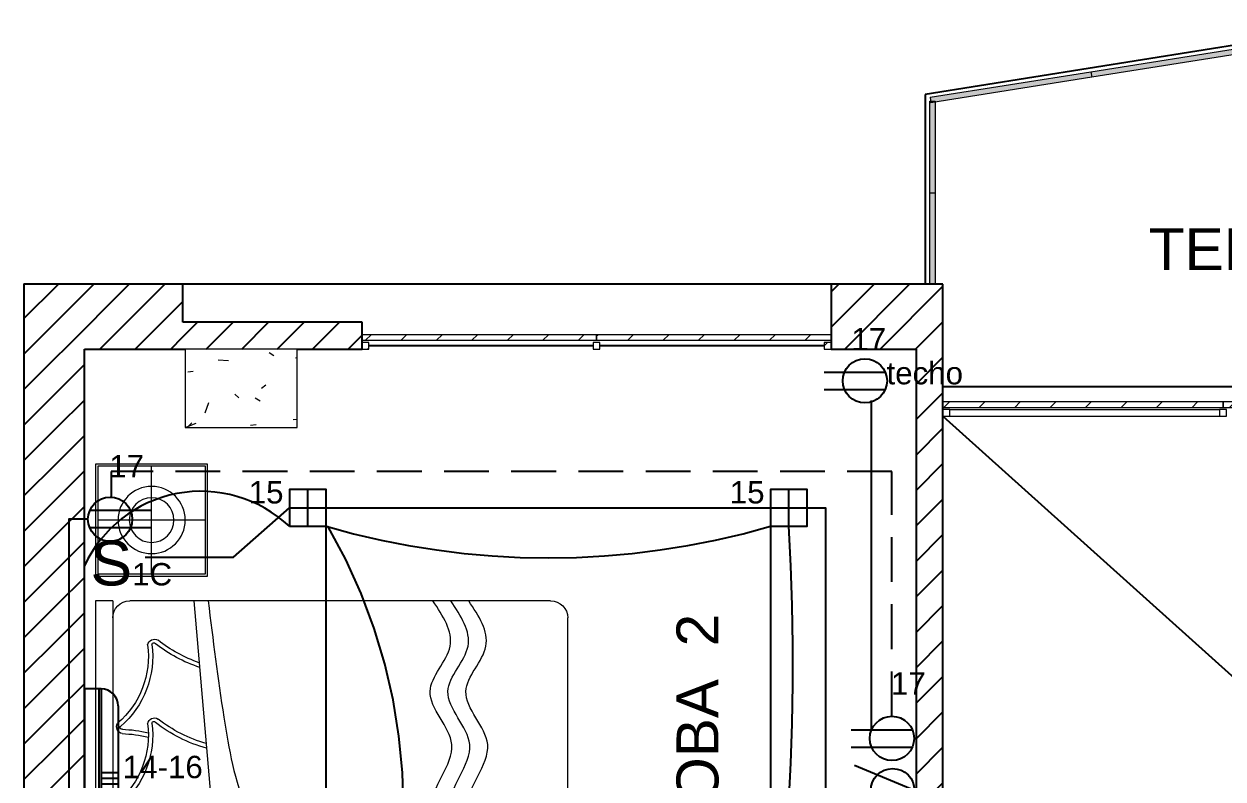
# Model space of a CAD drawing. Header units: inches. Extents: x 131 to 82119, y 71 to 16923.
# Drawn here: x 374.9 to 380.26, y 130.66 to 134.03 of the extents above; entities that cross this region are included whole.
import ezdxf
from ezdxf.enums import TextEntityAlignment as Align

# ---------------------------------------------------------------- set-up
doc = ezdxf.new("R2010")
doc.units = ezdxf.units.IN
doc.header["$MEASUREMENT"] = 0
doc.linetypes.add('HIDDEN', pattern=[9.525, 6.35, -3.175])
doc.linetypes.add('PISO', pattern=[0.3, 0.2, -0.1])
for name, color, linetype, lineweight in [('A-GLAZ-CURT-MCUT', 52, 'Continuous', 18), ('A-GLAZ-CURT-OTLN', 52, 'Continuous', 18), ('A-GLAZ-CWMG-MCUT', 51, 'Continuous', 18), ('A-GLAZ-CWMG-OTLN', 51, 'Continuous', 18), ('DUCTO-PARED O TECHO', 7, 'Continuous', 25), ('DUCTO-PISO', 7, 'PISO', 25), ('I-FURN-____-OTLN', 30, 'Continuous', 18), ('RED-TELEVISION', 84, 'TELEVISION', 25), ('RED-TELEVISIÓN', 84, 'TELEVISION', 25), ('S-COLS-____-MCUT', 52, 'Continuous', 18), ('S-COLS-____-OTLN', 52, 'Continuous', 18), ('SIMBOLOGIA', 150, 'Continuous', 25), ('SIMBOLOGÍA', 150, 'Continuous', 25)]:
    doc.layers.add(name, color=color, linetype=linetype, lineweight=lineweight)
for name, color, linetype in [('Arquitectonico', 253, 'Continuous'), ('INTERRUPTORES', 6, 'Continuous'), ('LAMPARAS', 20, 'Continuous'), ('Retorno', 5, 'HIDDEN')]:
    doc.layers.add(name, color=color, linetype=linetype)
doc.styles.add('Arial_2', font='arial.ttf', dxfattribs={"height": 0.089295})
doc.styles.get("Standard").update_dxf_attribs({"font": 'arial.ttf'})
doc.linetypes.add('TELEVISION', pattern='A,0.32,-0.13,["TV",Standard,S=0.065,R=0,X=-0.065,Y=-0.0325],-0.13', length=0.58)
pattern_1 = [(45, (392.16384, 133.34242), (-0.07919596, 0.07919596), [])]

# ---------------------------------------------------------------- blocks, each defined once
blk = doc.blocks.new('M_Concrete-Rectangular-Column - Columna Concreto 0_35 x 0_50-V1-ARQ-P2')
at = {"layer": 'S-COLS-____-OTLN'}
h = blk.add_hatch(dxfattribs=at)
h.set_pattern_fill('FP_6', style=0, pattern_type=2)
h.set_pattern_definition([(320, (0.941, -16.291), (-0.047308, -0.546432), [0.057, -0.629]), (265, (0.941, -16.291), (0.57337, 0.105429), [0.046, -0.503]), (10.451, (0.937, -16.337), (0.525708, -0.440955), [0.049, -0.534]), (316.184, (1.094, -16.291), (-0.12606, -0.813123), [0.086, -0.943]), (6.636, (1.083, -16.359), (0.74225, -0.711995), [0.073, -0.801]), (261.184, (1.094, -16.291), (0.742616, -0.71223), [0.069, -0.754]), (291, (1.055, -16.368), (-0.306292, -0.454985), [0.057, -0.629]), (236, (1.055, -16.368), (0.552594, -0.185766), [0.046, -0.503]), (341.451, (1.03, -16.406), (0.246016, -0.640536), [0.049, -0.534]), (307.5, (0.941, -16.291), (0.2541166, -0.009206), [0.025, -0.472, 0.025, -0.485, -0.505]), (307.5, (0.941, -16.291), (0.2541166, -0.009206), [-1.007, 0.025, -0.48]), (277.5, (0.941, -16.291), (0.3007382, -0.2004608), [0.025, -0.266, 0.025, -0.46, -0.192]), (277.5, (0.941, -16.291), (0.3007382, -0.2004608), [-0.776, 0.025, -0.167]), (237.5, (0.941, -16.122), (-0.0170776, -0.406483), [0.025, -0.165, 0.025, -0.569, -0.789]), (237.5, (0.941, -16.122), (-0.0170776, -0.406483), [-0.785, 0.025, -0.764]), (227.5, (0.941, -16.045), (0.076008, -0.443999), [0.025, -0.223, 0.025, -0.37, -0.56]), (227.5, (0.941, -16.045), (0.076008, -0.443999), [-0.642, 0.025, -0.535])])
h.paths.add_polyline_path([(-0.175, -0.25), (0.175, -0.25), (0.175, 0.25), (-0.175, 0.25)], flags=0)
at = {"layer": 'S-COLS-____-MCUT'}
for p, q in [((0.175, 0.25), (-0.175, 0.25)), ((-0.175, 0.25), (-0.175, -0.25)), ((0.175, -0.25), (0.175, 0.25)), ((-0.175, -0.25), (0.175, -0.25))]:
    blk.add_line(p, q, dxfattribs=at)
blk = doc.blocks.new('System Panel - Glazed-1660149-ARQ-P2')
at = {"layer": 'A-GLAZ-CURT-OTLN'}
blk.add_hatch(color=256, dxfattribs=at).paths.add_polyline_path([(-0.2044, 0.0495), (-0.2044, 0.0245), (0.2044, 0.0245), (0.2044, 0.0495)], flags=0)
for p, q in [((-0.2044, 0.0495), (0.2044, 0.0495)), ((0.2044, 0.0245), (-0.2044, 0.0245)), ((0.2044, 0.0495), (0.2044, 0.0245))]:
    blk.add_line(p, q, dxfattribs=at)
blk = doc.blocks.new('System Panel - Glazed-1561508-ARQ-P2')
at = {"layer": 'A-GLAZ-CURT-OTLN'}
blk.add_hatch(color=256, dxfattribs=at).paths.add_polyline_path([(-0.3638, 0.0245), (0.3638, 0.0245), (0.3638, 0.0495), (-0.3638, 0.0495)], flags=0)
for p, q in [((-0.3638, 0.0495), (0.3638, 0.0495)), ((-0.3638, 0.0495), (-0.3638, 0.0245)), ((0.3638, 0.0245), (-0.3638, 0.0245)), ((0.3638, 0.0495), (0.3638, 0.0245))]:
    blk.add_line(p, q, dxfattribs=at)
blk = doc.blocks.new('System Panel - Glazed-1951052-ARQ-P2')
at = {"layer": 'A-GLAZ-CURT-OTLN'}
h = blk.add_hatch(dxfattribs=at)
h.set_pattern_fill('FP_12', color=8, style=0, pattern_type=2)
h.set_pattern_definition([(225, (-11.274, -0.891), (0.079196, -0.079196), [])])
h.paths.add_polyline_path([(-0.6328, -0.0245), (-0.6328, -0.0495), (0.6328, -0.0495), (0.6328, -0.0245), (-0.0148, -0.0245)], flags=0)
at = {"layer": 'A-GLAZ-CURT-MCUT'}
for p, q in [((0.6328, -0.0245), (-0.6328, -0.0245)), ((-0.6328, -0.0245), (-0.6328, -0.0495)), ((-0.6328, -0.0495), (0.6328, -0.0495)), ((0.6328, -0.0495), (0.6328, -0.0245))]:
    blk.add_line(p, q, dxfattribs=at)
blk = doc.blocks.new('System Panel - Glazed-V7-ARQ-P2')
at = {"layer": 'A-GLAZ-CURT-OTLN'}
h = blk.add_hatch(dxfattribs=at)
h.set_pattern_fill('FP_13', color=8, style=0, pattern_type=2)
h.set_pattern_definition([(225, (-12.532, -0.891), (0.079196, -0.079196), [])])
h.paths.add_polyline_path([(-0.6253, -0.0245), (-0.6253, -0.0495), (0.6253, -0.0495), (0.6253, -0.0245)], flags=0)
at = {"layer": 'A-GLAZ-CURT-MCUT'}
for p, q in [((0.6253, -0.0245), (-0.6253, -0.0245)), ((-0.6253, -0.0245), (-0.6253, -0.0495)), ((-0.6253, -0.0495), (0.6253, -0.0495)), ((0.6253, -0.0495), (0.6253, -0.0245))]:
    blk.add_line(p, q, dxfattribs=at)
blk = doc.blocks.new('System Panel - Glazed-V11-ARQ-P2')
at = {"layer": 'A-GLAZ-CURT-OTLN'}
blk.add_hatch(color=256, dxfattribs=at).paths.add_polyline_path([(-0.2044, 0.0495), (-0.2044, 0.0245), (0.2044, 0.0245), (0.2044, 0.0495)], flags=0)
for p, q in [((-0.2044, 0.0495), (0.2044, 0.0495)), ((-0.2044, 0.0495), (-0.2044, 0.0245)), ((0.2044, 0.0245), (-0.2044, 0.0245)), ((0.2044, 0.0495), (0.2044, 0.0245))]:
    blk.add_line(p, q, dxfattribs=at)
blk = doc.blocks.new('System Panel - Glazed-1892183-ARQ-P2')
at = {"layer": 'A-GLAZ-CURT-OTLN'}
h = blk.add_hatch(dxfattribs=at)
h.set_pattern_fill('FP_24', color=8, style=0, pattern_type=2)
h.set_pattern_definition([(45, (15.227, 0.766), (-0.07919596, 0.07919596), [])])
h.paths.add_polyline_path([(0.5235, 0.0245), (0.5235, 0.0495), (-0.5235, 0.0495), (-0.5235, 0.0245)], flags=0)
at = {"layer": 'A-GLAZ-CURT-MCUT'}
for p, q in [((0.5235, 0.0495), (-0.5235, 0.0495)), ((-0.5235, 0.0495), (-0.5235, 0.0245)), ((-0.5235, 0.0245), (0.5235, 0.0245)), ((0.5235, 0.0245), (0.5235, 0.0495))]:
    blk.add_line(p, q, dxfattribs=at)
blk = doc.blocks.new('System Panel - Glazed-V17-ARQ-P2')
at = {"layer": 'A-GLAZ-CURT-OTLN'}
h = blk.add_hatch(dxfattribs=at)
h.set_pattern_fill('FP_25', color=8, style=0, pattern_type=2)
h.set_pattern_definition([(45, (14.18, 0.766), (-0.079196, 0.079196), [])])
h.paths.add_polyline_path([(0.5235, 0.0245), (0.5235, 0.0495), (-0.5235, 0.0495), (-0.5235, 0.0245), (-0.1949, 0.0245)], flags=0)
at = {"layer": 'A-GLAZ-CURT-MCUT'}
for p, q in [((0.5235, 0.0495), (-0.5235, 0.0495)), ((-0.5235, 0.0495), (-0.5235, 0.0245)), ((-0.5235, 0.0245), (0.5235, 0.0245)), ((0.5235, 0.0245), (0.5235, 0.0495))]:
    blk.add_line(p, q, dxfattribs=at)
blk = doc.blocks.new('Rectangular Mullion - 30mm Square-V18-ARQ-P2')
at = {"layer": 'A-GLAZ-CWMG-MCUT'}
for p, q in [((-0.015, 0.015), (0.015, 0.015)), ((-0.015, -0.015), (-0.015, 0.015)), ((0.015, 0.015), (0.015, -0.015)), ((0.015, -0.015), (-0.015, -0.015))]:
    blk.add_line(p, q, dxfattribs=at)
blk = doc.blocks.new('Rectangular Mullion - 30mm Square-1951092-ARQ-P2')
at = {"layer": 'A-GLAZ-CWMG-OTLN'}
h = blk.add_hatch(dxfattribs=at)
h.set_pattern_fill('FP_28', color=8, style=0, pattern_type=2)
h.set_pattern_definition([(135, (-13.157, 0.891), (-0.079196, -0.079196), [])])
h.paths.add_polyline_path([(-0.03, -0.015), (-0.03, 0.015), (0, 0.015), (0, -0.015)], flags=0)
at = {"layer": 'A-GLAZ-CWMG-MCUT'}
for p, q in [((-0.03, 0.015), (0, 0.015)), ((-0.03, -0.015), (-0.03, 0.015)), ((0, 0.015), (0, -0.015)), ((0, -0.015), (-0.03, -0.015))]:
    blk.add_line(p, q, dxfattribs=at)
blk = doc.blocks.new('Rectangular Mullion - 30mm Square-1951088-ARQ-P2')
at = {"layer": 'A-GLAZ-CWMG-OTLN'}
for p, q in [((-10.6258, -0.8761), (-9.4202, -0.8761)), ((-10.6258, -0.9061), (-9.4202, -0.9061))]:
    blk.add_line(p, q, dxfattribs=at)
blk = doc.blocks.new('Rectangular Mullion - 30mm Square-1951103-ARQ-P2')
at = {"layer": 'A-GLAZ-CWMG-OTLN'}
h = blk.add_hatch(dxfattribs=at)
h.set_pattern_fill('FP_29', color=8, style=0, pattern_type=2)
h.set_pattern_definition([(225, (-15.751, -0.766), (0.07919596, -0.07919596), [])])
h.paths.add_polyline_path([(-0.03, 0.015), (-0.03, -0.015), (0, -0.015), (0, 0.015)], flags=0)
at = {"layer": 'A-GLAZ-CWMG-MCUT'}
for p, q in [((0, 0.015), (-0.03, 0.015)), ((-0.03, 0.015), (-0.03, -0.015)), ((0, -0.015), (0, 0.015)), ((-0.03, -0.015), (0, -0.015))]:
    blk.add_line(p, q, dxfattribs=at)
blk = doc.blocks.new('Rectangular Mullion - 30mm Square-1951104-ARQ-P2')
at = {"layer": 'A-GLAZ-CWMG-OTLN'}
h = blk.add_hatch(dxfattribs=at)
h.set_pattern_fill('FP_30', color=8, style=0, pattern_type=2)
h.set_pattern_definition([(315, (13.657, -0.766), (0.079196, 0.079196), [])])
h.paths.add_polyline_path([(0, 0.015), (0, -0.015), (-0.03, -0.015), (-0.03, 0.015)], flags=0)
at = {"layer": 'A-GLAZ-CWMG-MCUT'}
for p, q in [((-0.03, 0.015), (0, 0.015)), ((-0.03, -0.015), (-0.03, 0.015)), ((0, 0.015), (0, -0.015)), ((0, -0.015), (-0.03, -0.015))]:
    blk.add_line(p, q, dxfattribs=at)
blk = doc.blocks.new('Rectangular Mullion - 30mm Square-1951102-ARQ-P2')
at = {"layer": 'A-GLAZ-CWMG-MCUT'}
for p, q in [((-0.015, 0.015), (0.015, 0.015)), ((-0.015, -0.015), (-0.015, 0.015)), ((0.015, 0.015), (0.015, -0.015)), ((0.015, -0.015), (-0.015, -0.015))]:
    blk.add_line(p, q, dxfattribs=at)
blk = doc.blocks.new('CAMA DE 1.57')
at = {"layer": 'I-FURN-____-OTLN'}
for p, q in [((3303.355, 1491.157), (3304.955, 1491.157)), ((3303.355, 1491.0808), (3303.355, 1491.157)), ((3304.955, 1491.0808), (3304.955, 1491.157)), ((3303.355, 1491.0808), (3304.955, 1491.0808)), ((3303.355, 1489.125), (3303.355, 1491.0046)), ((3304.955, 1491.0046), (3304.955, 1489.125)), ((3303.355, 1490.7179), (3304.955, 1490.5805)), ((3304.8788, 1489.0488), (3303.4312, 1489.0488))]:
    blk.add_line(p, q, dxfattribs=at)
for centre, radius, start, end in [((3303.4312, 1491.0046), 0.0762, 90, 180), ((3303.9174, 1491.0323), 0.031, 11.394, 121.243), ((3304.2689, 1491.0323), 0.031, 11.394, 121.243), ((3304.6433, 1491.0323), 0.031, 11.394, 121.243), ((3304.8788, 1491.0046), 0.0762, 0, 90), ((3303.6023, 1491.3156), 0.4135, 262.6044, 319.3399), ((3303.6023, 1491.3156), 0.3941, 262.6044, 319.3399), ((3303.9538, 1491.3156), 0.4135, 262.6044, 319.3399), ((3303.9538, 1491.3156), 0.3941, 262.6044, 319.3399), ((3303.9212, 1491.0405), 0.0077, 338.8175, 132.6422), ((3304.5269, 1491.0593), 0.5989, 182.0664, 193.2946), ((3304.5269, 1491.0593), 0.5796, 182.0664, 193.7465), ((3304.2721, 1491.0396), 0.00801, 125.2131, 346.2466), ((3304.8784, 1491.0593), 0.5989, 182.0664, 219.7959), ((3304.8784, 1491.0593), 0.5796, 182.0664, 219.7959), ((3304.3283, 1491.3156), 0.3941, 268.1336, 319.3399), ((3304.3283, 1491.3156), 0.4135, 268.9318, 319.3399), ((3304.6471, 1491.0405), 0.0077, 338.8175, 132.6422), ((3305.2529, 1491.0593), 0.5989, 182.0664, 219.7959), ((3305.2529, 1491.0593), 0.5796, 182.0664, 219.7959), ((3303.5574, 1490.8943), 0.031, 100.7013, 211.609), ((3303.5498, 1490.8974), 0.00818, 94.4896, 244.4234), ((3303.9089, 1490.8943), 0.031, 100.7013, 211.609), ((3303.9013, 1490.8974), 0.00818, 94.4896, 244.4234), ((3303.0313, 1490.4869), 0.6346, 19.0613, 38.0554), ((3303.0313, 1490.4869), 0.6539, 18.3093, 38.0554), ((3303.3828, 1490.4869), 0.6346, 16.1216, 38.0554), ((3303.3828, 1490.4869), 0.6539, 15.4709, 38.0554), ((3304.4064, 1490.6727), 0.031, 280.1867, 30.4684), ((3304.7809, 1490.6727), 0.031, 280.1867, 30.4684), ((3304.3829, 1490.1943), 0.4681, 86.296, 107.2201), ((3304.3829, 1490.1943), 0.4488, 86.296, 100.0081), ((3304.4113, 1490.6703), 0.009, 282.0448, 39.1961), ((3304.7573, 1490.1943), 0.4681, 86.296, 116.0094), ((3304.7573, 1490.1943), 0.4488, 86.296, 109.3668), ((3304.7857, 1490.6703), 0.009, 282.0448, 39.1961), ((3304.9006, 1490.3618), 0.2254, 76.0392, 217.0757), ((3303.4312, 1489.125), 0.0762, 180, 270), ((3304.8788, 1489.125), 0.0762, 270, 0)]:
    blk.add_arc(centre, radius, start, end, dxfattribs=at)
for points, knots in [([(3303.355, 1490.6546), (3303.5285, 1490.6332), (3303.8463, 1490.5934), (3304.2603, 1490.5181), (3304.4711, 1490.3883), (3304.5819, 1490.3163), (3304.5819, 1490.3163), (3304.5819, 1490.3163), (3304.5819, 1490.3163), (3304.6319, 1490.2838), (3304.6819, 1490.2512), (3304.7208, 1490.2259)], [70.755132, 70.755132, 70.755132, 70.755132, 597.255165, 1033.739417, 1347.215247, 1347.215247, 1347.215247, 1347.215249, 1347.215249, 1347.215249, 1488.711878, 1488.711878, 1488.711878, 1488.711878]), ([(3304.955, 1489.6361), (3304.9217, 1489.6409), (3304.8884, 1489.6458), (3304.855, 1489.6506), (3304.7984, 1489.6588), (3304.6703, 1489.6775), (3304.4865, 1489.5149), (3304.2577, 1489.7424), (3304.0069, 1489.4664), (3303.7693, 1489.7462), (3303.5598, 1489.5152), (3303.4228, 1489.6058), (3303.355, 1489.6506)], [-0.098553, -0.098553, -0.098553, -0.098553, 0, 0, 0, 0.167365, 0.378819, 0.602552, 0.899917, 1.156055, 1.376976, 1.593118, 1.593118, 1.593118, 1.593118]), ([(3304.955, 1489.5561), (3304.9217, 1489.5609), (3304.8884, 1489.5658), (3304.855, 1489.5706), (3304.7984, 1489.5788), (3304.6703, 1489.5975), (3304.4865, 1489.4349), (3304.2577, 1489.6624), (3304.0069, 1489.3864), (3303.7693, 1489.6662), (3303.5598, 1489.4352), (3303.4228, 1489.5258), (3303.355, 1489.5706)], [-0.098553, -0.098553, -0.098553, -0.098553, 0, 0, 0, 0.167365, 0.378819, 0.602552, 0.899917, 1.156055, 1.376976, 1.593118, 1.593118, 1.593118, 1.593118]), ([(3304.955, 1489.4762), (3304.9217, 1489.481), (3304.8884, 1489.4858), (3304.855, 1489.4906), (3304.855, 1489.4906), (3304.855, 1489.4906), (3304.855, 1489.4906), (3304.7984, 1489.4988), (3304.6703, 1489.5175), (3304.4865, 1489.3549), (3304.2577, 1489.5824), (3304.0069, 1489.3064), (3303.7693, 1489.5862), (3303.5598, 1489.3552), (3303.4228, 1489.4458), (3303.355, 1489.4906)], [-0.098412, -0.098412, -0.098412, -0.098412, 0, 0, 0, 0, 0, 0, 0.167365, 0.378819, 0.602552, 0.899917, 1.156055, 1.376976, 1.593118, 1.593118, 1.593118, 1.593118])]:
    blk.add_open_spline(points, degree=3, knots=knots, dxfattribs=at)
blk = doc.blocks.new('MESA DE NOCHE')
at = {"layer": 'I-FURN-____-OTLN'}
for p, q in [((3304.8362, 1490.6446), (3305.3362, 1490.6446)), ((3304.8362, 1490.1446), (3304.8362, 1490.6446)), ((3304.8362, 1490.5684), (3304.8362, 1490.6446)), ((3304.8462, 1490.6346), (3305.3262, 1490.6346)), ((3304.8462, 1490.1546), (3304.8462, 1490.6346)), ((3305.0862, 1490.1546), (3305.0862, 1490.6346)), ((3305.3262, 1490.6346), (3305.3262, 1490.1546)), ((3305.3362, 1490.6446), (3305.3362, 1490.1446)), ((3305.3262, 1490.3946), (3304.8462, 1490.3946)), ((3305.3262, 1490.1546), (3304.8462, 1490.1546)), ((3305.3362, 1490.1446), (3304.8362, 1490.1446))]:
    blk.add_line(p, q, dxfattribs=at)
for radius in [0.15, 0.1]:
    blk.add_circle((3305.0862, 1490.3946), radius, dxfattribs=at)
blk = doc.blocks.new('TOMA')
at = {"layer": 'SIMBOLOGIA'}
for p, q in [((-0.0301, 0.2165), (-0.0301, 0.0062)), ((0.0294, 0.2165), (0.0294, 0.1463)), ((0.0294, 0.1463), (0.0294, 0.0059))]:
    blk.add_line(p, q, dxfattribs=at)
blk.add_circle((0, 0.0761), 0.0761, dxfattribs=at)
blk = doc.blocks.new('TV')
at = {"layer": 'RED-TELEVISION', "linetype": 'Continuous'}
for q in [(-0.2063, 0.0852), (-0.2103, 0), (-0.2063, -0.0852)]:
    blk.add_line((0, 0), q, dxfattribs=at)
blk.add_circle((-0.075, 0), 0.075, dxfattribs=at)
blk = doc.blocks.new('MINISPLIT')
at = {"layer": 'SIMBOLOGÍA'}
for p, q in [((-0.325, 0.15), (0.325, 0.15)), ((-0.025, 0.15), (-0.025, 0.075)), ((0, 0.15), (0, 0.075)), ((0.025, 0.15), (0.025, 0.075)), ((-0.4, 0.075), (-0.4, 0)), ((-0.4, 0.075), (0.4, 0.075)), ((-0.4, 0.065), (0.4, 0.065)), ((0.4, 0.075), (0.4, 0)), ((-0.4, 0), (0.4, 0))]:
    blk.add_line(p, q, dxfattribs=at)
for centre, start, end in [((-0.325, 0.075), 90, 180), ((0.325, 0.075), 0, 90)]:
    blk.add_arc(centre, 0.075, start, end, dxfattribs=at)

msp = doc.modelspace()

# ---------------------------------------------------------------- hatches: boundary and pattern name
at = {"layer": 'Arquitectonico'}
h = msp.add_hatch(dxfattribs=at)
h.set_pattern_fill('FP_1', color=256, angle=360, style=0, pattern_type=2)
h.set_pattern_definition(pattern_1)
h.paths.add_polyline_path([(374.9028, 129.4037), (375.0528, 129.4037), (375.0528, 132.8662), (374.9028, 132.8662), (374.9028, 129.5675)], flags=0)
h = msp.add_hatch(dxfattribs=at)
h.set_pattern_fill('FP_1', color=256, angle=360, style=0, pattern_type=2)
h.set_pattern_definition(pattern_1)
h.paths.add_polyline_path([(375.6128, 132.5762), (375.6128, 132.8662), (375.0528, 132.8662), (375.0528, 132.5762), (375.1728, 132.5762)], flags=0)
h = msp.add_hatch(dxfattribs=at)
h.set_pattern_fill('FP_1', color=256, angle=360, style=0, pattern_type=2)
h.set_pattern_definition(pattern_1)
h.paths.add_polyline_path([(378.887, 132.5762), (379.007, 132.5762), (379.007, 132.8662), (378.507, 132.8662), (378.507, 132.5762)], flags=0)
h = msp.add_hatch(dxfattribs=at)
h.set_pattern_fill('FP_1', color=256, angle=360, style=0, pattern_type=2)
h.set_pattern_definition(pattern_1)
h.paths.add_polyline_path([(376.4128, 132.5762), (376.4128, 132.6962), (375.6128, 132.6962), (375.6128, 132.5762), (376.2303, 132.5762)], flags=0)
h = msp.add_hatch(dxfattribs=at)
h.set_pattern_fill('FP_1', color=256, angle=360, style=0, pattern_type=2)
h.set_pattern_definition(pattern_1)
h.paths.add_polyline_path([(375.1728, 127.2634), (375.1728, 132.5762), (375.0528, 132.5762), (375.0528, 127.2634)], flags=0)
h = msp.add_hatch(dxfattribs=at)
h.set_pattern_fill('FP_1', color=256, angle=360, style=0, pattern_type=2)
h.set_pattern_definition(pattern_1)
h.paths.add_polyline_path([(379.007, 128.7161), (379.007, 132.5762), (378.887, 132.5762), (378.887, 128.7161)], flags=0)

# ---------------------------------------------------------------- linework, layer by layer
for p, q in [((380.9015, 134.0286), (378.927, 133.7133)), ((378.927, 133.7133), (378.927, 132.8662)), ((374.9028, 132.8679), (374.9028, 132.8662)), ((374.9028, 132.8662), (374.9028, 129.4037)), ((375.6128, 132.8662), (374.9028, 132.8662)), ((375.6128, 132.8662), (375.6128, 132.8679)), ((375.6128, 132.6962), (375.6128, 132.8662)), ((378.507, 132.8662), (375.6128, 132.8662)), ((379.007, 132.8662), (378.507, 132.8662)), ((378.507, 132.8662), (378.507, 132.5762)), ((379.007, 128.5961), (379.007, 132.8662)), ((376.4128, 132.6962), (375.6128, 132.6962)), ((376.4128, 132.5762), (376.4128, 132.6962)), ((377.4449, 132.5912), (376.4428, 132.5912)), ((378.477, 132.5912), (377.4749, 132.5912)), ((375.1728, 128.7161), (375.1728, 132.5762)), ((375.1728, 132.5762), (375.6224, 132.5762)), ((376.1224, 132.5762), (376.4128, 132.5762)), ((378.507, 132.5762), (378.887, 132.5762)), ((378.887, 132.5762), (378.887, 128.7161)), ((379.007, 132.4096), (382.8736, 132.4096)), ((379.007, 132.2762), (383.0736, 128.6206))]:
    msp.add_line(p, q, dxfattribs=at)
at = {"layer": 'DUCTO-PARED O TECHO'}
for points in [[(378.6881, 130.8759), (378.6881, 132.3464)], [(375.4446, 131.6467), (375.8378, 131.6467), (376.0879, 131.8674)], [(376.2526, 131.8674), (378.2362, 131.8674)], [(378.4009, 131.8674), (378.482, 131.8674), (378.482, 129.6548), (378.0966, 128.9809)], [(375.1887, 131.8163), (375.1028, 131.8163), (375.1028, 129.5833), (375.185, 129.5833)], [(376.2526, 129.2609), (376.2526, 131.7835)], [(378.2362, 131.7851), (378.2362, 128.0869)]]:
    msp.add_lwpolyline(points, dxfattribs=at)
at = {"layer": 'DUCTO-PISO'}
msp.add_lwpolyline([(378.7792, 130.9366), (378.7792, 132.0299), (375.2927, 132.0299), (375.2927, 131.9178)], dxfattribs=at)
at = {"layer": 'LAMPARAS'}
for p, q in [((376.2526, 131.9498), (376.0879, 131.9498)), ((376.0879, 131.9498), (376.0879, 131.7851)), ((376.1703, 131.7851), (376.1703, 131.9498)), ((378.4009, 131.9498), (378.2362, 131.9498)), ((378.2362, 131.9498), (378.2362, 131.7851)), ((378.3186, 131.7851), (378.3186, 131.9498)), ((376.0879, 131.8674), (376.2526, 131.8674)), ((378.2362, 131.8674), (378.4009, 131.8674))]:
    msp.add_line(p, q, dxfattribs=at)
for points in [[(376.0879, 131.7851), (376.2526, 131.7851), (376.2526, 131.9498), (376.0879, 131.9498)], [(378.2362, 131.7851), (378.4009, 131.7851), (378.4009, 131.9498), (378.2362, 131.9498)]]:
    msp.add_lwpolyline(points, close=True, dxfattribs=at)
at = {"layer": 'Retorno'}
for centre, radius, start, end in [((375.694, 131.3669), 0.5744, 46.7099, 155.1411), ((374.0924, 130.5297), 2.5053, 329.5723, 30.0714), ((377.2444, 135.2021), 3.5581, 253.8149, 286.1851), ((368.2314, 131.1728), 10.1058, 347.47348, 3.4736)]:
    msp.add_arc(centre, radius, start, end, dxfattribs=at)

# ---------------------------------------------------------------- block references
at = {"layer": 'Arquitectonico'}
for name, p, rotation in [('System Panel - Glazed-1561508-ARQ-P2', (380.035, 133.8235), 8.999999999999936), ('System Panel - Glazed-1561508-ARQ-P2', (379.3163, 133.7097), 8.999999999999936), ('System Panel - Glazed-V11-ARQ-P2', (378.997, 133.4795), 90), ('System Panel - Glazed-1660149-ARQ-P2', (378.997, 133.0707), 90), ('Rectangular Mullion - 30mm Square-1951103-ARQ-P2', (376.4128, 132.5912), 180), ('M_Concrete-Rectangular-Column - Columna Concreto 0_35 x 0_50-V1-ARQ-P2', (375.8724, 132.4012), 90), ('System Panel - Glazed-V7-ARQ-P2', (379.6322, 132.2912), 180), ('System Panel - Glazed-1951052-ARQ-P2', (380.8903, 132.2912), 180)]:
    msp.add_blockref(name, p, dxfattribs=dict(at, rotation=rotation))
for name, p in [('System Panel - Glazed-1892183-ARQ-P2', (376.9364, 132.5912)), ('System Panel - Glazed-V17-ARQ-P2', (377.9834, 132.5912)), ('Rectangular Mullion - 30mm Square-1951088-ARQ-P2', (389.6627, 133.1823))]:
    msp.add_blockref(name, p, dxfattribs=at)
at = {"layer": 'Arquitectonico', "extrusion": (0, 0, -1), "rotation": 180}
for name, p in [('Rectangular Mullion - 30mm Square-1951102-ARQ-P2', (-377.4599, 132.5912)), ('Rectangular Mullion - 30mm Square-1951104-ARQ-P2', (-378.507, 132.5912))]:
    msp.add_blockref(name, p, dxfattribs=at)
at = {"layer": 'Arquitectonico', "extrusion": (0, 0, -1)}
for name, p in [('Rectangular Mullion - 30mm Square-1951092-ARQ-P2', (-379.007, 132.2912)), ('Rectangular Mullion - 30mm Square-V18-ARQ-P2', (-380.2575, 132.2912))]:
    msp.add_blockref(name, p, dxfattribs=at)
at = {"layer": 'Arquitectonico', "xscale": -1, "rotation": 90}
for name, p in [('MESA DE NOCHE', (1865.8674, 3436.8991)), ('CAMA DE 1.57', (1866.3798, 3434.8068))]:
    msp.add_blockref(name, p, dxfattribs=at)
at = {"layer": 'RED-TELEVISIÓN', "xscale": 1.29829461337991, "yscale": 1.29829461337991, "zscale": 1.29829461337991}
msp.add_blockref('TV', (378.8794, 130.6054), dxfattribs=at)
at = {"layer": 'SIMBOLOGIA', "xscale": 1.29829461337991, "yscale": 1.29829461337991, "zscale": 1.29829461337991}
for p, rotation in [((378.7572, 132.4348), 90), ((375.1887, 131.8163), 270), ((378.878, 130.8378), 90)]:
    msp.add_blockref('TOMA', p, dxfattribs=dict(at, rotation=rotation))
at = {"layer": 'SIMBOLOGIA', "rotation": 269.9999999999999}
msp.add_blockref('MINISPLIT', (375.1728, 130.6585), dxfattribs=at)

# ---------------------------------------------------------------- texts
for s, p in [('17', (378.6753, 132.5703)), ('techo', (378.9255, 132.4191)), ('17', (375.3614, 132.0034)), ('15', (375.9842, 131.887)), ('15', (378.1325, 131.887)), ('17', (378.8523, 131.0332)), ('14-16', (375.5226, 130.66))]:
    msp.add_text(s, height=0.1).set_placement(p, align=Align.CENTER)
at = {"layer": 'Arquitectonico', "insert": (379.926, 133.1166), "char_height": 0.1875, "width": 1.479113, "attachment_point": 1, "style": 'Arial_2'}
msp.add_mtext('TERRAZA', dxfattribs=at)
at = {"layer": 'Arquitectonico', "insert": (377.8168, 130.0403), "char_height": 0.1875, "width": 1.635442, "attachment_point": 1, "rotation": 90, "style": 'Arial_2'}
msp.add_mtext('ALCOBA  2', dxfattribs=at)
at = {"layer": 'INTERRUPTORES', "insert": (375.1995, 131.7209), "char_height": 0.2, "attachment_point": 1}
msp.add_mtext_dynamic_manual_height_columns('\\pt0.0082306;S{\\H0.5x;1C}', width=0.353086, gutter_width=12.5, heights=[0], dxfattribs=at)

doc.saveas('drawing.dxf')
